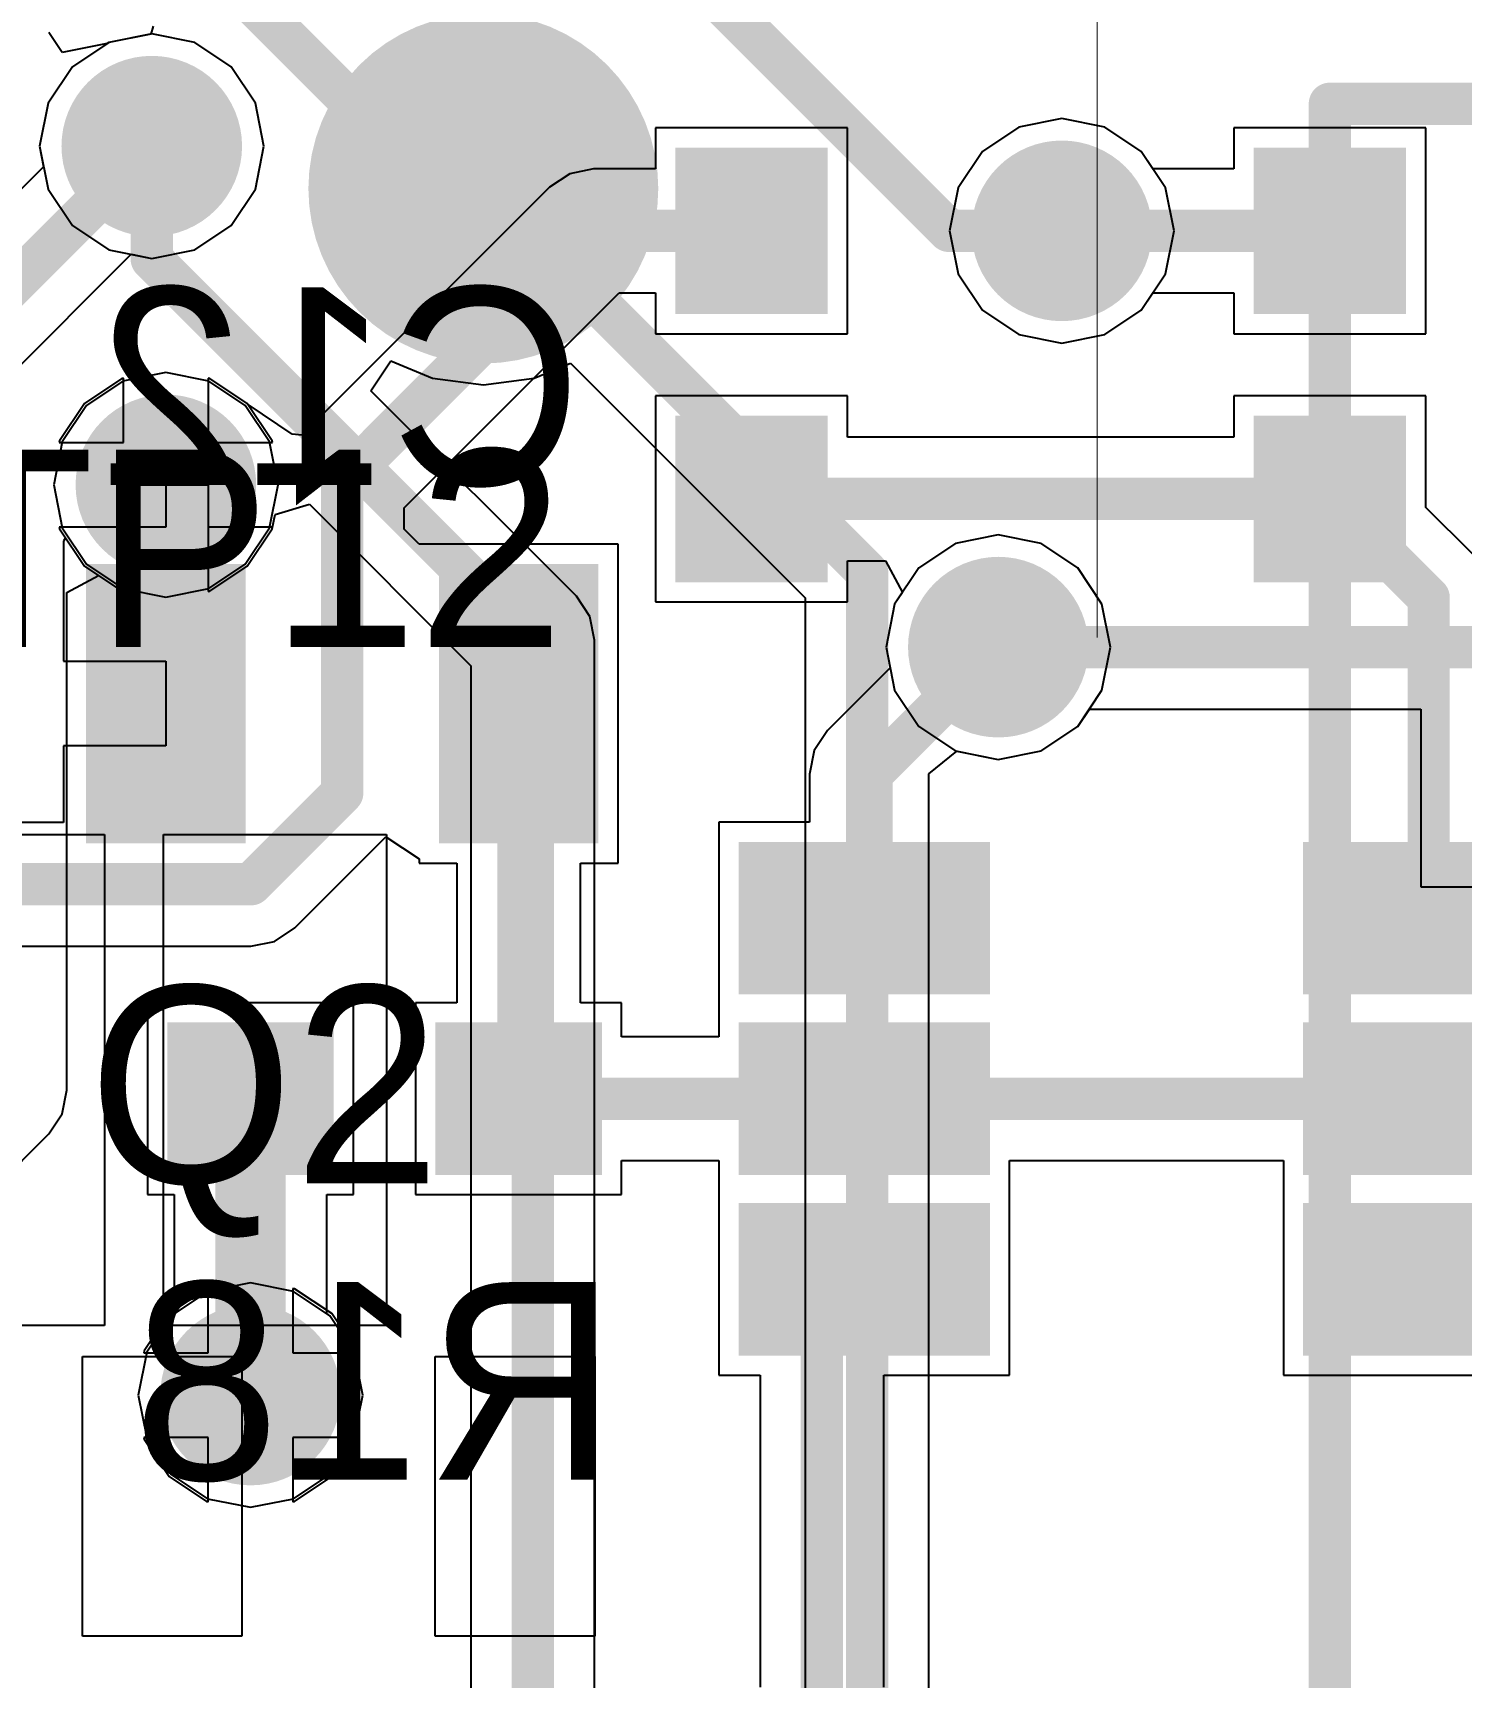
# Model space of a CAD drawing. Header units: millimetres. Extents: x 111 to 521, y 105 to 375.
# Drawn here: x 208.59 to 213.65, y 158.46 to 164.29 of the extents above; entities that cross this region are included whole.
import ezdxf

# ---------------------------------------------------------------- set-up
doc = ezdxf.new("R2010")
doc.units = ezdxf.units.MM
for name, color, linetype in [('BottomLayer', 5, 'Continuous'), ('BottomOverlay', 54, 'Continuous'), ('BottomPaste', 16, 'Continuous'), ('BottomSolder', 6, 'Continuous'), ('DrillDrawing', 1, 'Continuous'), ('Mechanical17', 56, 'Continuous'), ('MidLayer2', 76, 'Continuous'), ('MidLayer3', 90, 'Continuous'), ('MultiLayer', 9, 'Continuous'), ('TopLayer', 1, 'Continuous'), ('TopOverlay', 2, 'Continuous'), ('TopSolder', 216, 'Continuous'), ('ViaHoleLayer', 16, 'Continuous')]:
    doc.layers.add(name, color=color, linetype=linetype)

msp = doc.modelspace()

# ---------------------------------------------------------------- linework, layer by layer
at = {"layer": 'BottomLayer'}
for p, q in [((208.86071004, 164.2512844), (208.73170598, 164.16508696)), ((209.0128789, 164.28155358), (208.86071004, 164.2512844)), ((209.16504776, 164.2512844), (209.0128789, 164.28155358)), ((209.29405182, 164.16508696), (209.16504776, 164.2512844)), ((208.73170598, 164.16508696), (208.64550854, 164.0360829)), ((209.38024926, 164.0360829), (209.29405182, 164.16508696)), ((208.64550854, 164.0360829), (208.61523936, 163.88391404)), ((209.41051844, 163.88391404), (209.38024926, 164.0360829)), ((211.47787778, 163.94891264), (210.79787914, 163.94891264)), ((210.79787914, 163.94891264), (210.79787914, 163.80312426)), ((211.47787778, 163.21891664), (211.47787778, 163.94891264)), ((212.08570994, 163.951285), (211.95670588, 163.86508756)), ((212.2378788, 163.98155418), (212.08570994, 163.951285)), ((212.39004766, 163.951285), (212.2378788, 163.98155418)), ((212.51905172, 163.86508756), (212.39004766, 163.951285)), ((213.52787876, 163.94891264), (212.84788012, 163.94891264)), ((212.84788012, 163.94891264), (212.84788012, 163.80312426)), ((213.52787876, 163.21891664), (213.52787876, 163.94891264)), ((208.61523936, 163.88391404), (208.62977832, 163.810823)), ((209.38024926, 163.73174518), (209.41051844, 163.88391404)), ((211.95670588, 163.86508756), (211.87050844, 163.7360835)), ((212.56045372, 163.80312426), (212.51905172, 163.86508756)), ((208.62977832, 163.810823), (208.25094494, 163.43198708)), ((210.49398338, 163.786439), (210.42286846, 163.73892068)), ((210.57787196, 163.80312426), (210.49398338, 163.786439)), ((210.79787914, 163.80312426), (210.57787196, 163.80312426)), ((212.84788012, 163.80312426), (212.56045372, 163.80312426)), ((209.29405182, 163.60274112), (209.38024926, 163.73174518)), ((210.42286846, 163.73892068), (209.54420118, 162.86025086)), ((211.87050844, 163.7360835), (211.84023926, 163.58391464)), ((209.16504776, 163.51654368), (209.29405182, 163.60274112)), ((211.84023926, 163.58391464), (211.87050844, 163.43174578)), ((208.49287994, 163.05390808), (208.93978786, 163.50081346)), ((208.93978786, 163.50081346), (209.0128789, 163.4862745)), ((209.0128789, 163.4862745), (209.16504776, 163.51654368)), ((211.87050844, 163.43174578), (211.95670588, 163.30274172)), ((209.90698938, 162.60302506), (210.66867188, 163.36470502)), ((210.66867188, 163.36470502), (210.79787914, 163.36470502)), ((210.79787914, 163.36470502), (210.79787914, 163.21891664)), ((212.51905172, 163.30274172), (212.56045372, 163.36470502)), ((212.56045372, 163.36470502), (212.84788012, 163.36470502)), ((212.84788012, 163.36470502), (212.84788012, 163.21891664)), ((211.95670588, 163.30274172), (212.08570994, 163.21654428)), ((212.39004766, 163.21654428), (212.51905172, 163.30274172)), ((210.79787914, 163.21891664), (211.47787778, 163.21891664)), ((212.08570994, 163.21654428), (212.2378788, 163.1862751)), ((212.2378788, 163.1862751), (212.39004766, 163.21654428)), ((212.84788012, 163.21891664), (213.52787876, 163.21891664)), ((208.90680596, 163.06070512), (208.77449482, 162.97229788)), ((208.9128791, 163.06191416), (208.90680596, 163.06070512)), ((208.9128791, 162.8339136), (208.9128791, 163.06191416)), ((209.21895164, 163.06070512), (209.2128785, 163.06191416)), ((209.2128785, 163.06191416), (209.2128785, 162.6839139)), ((209.35126278, 162.97229788), (209.21895164, 163.06070512)), ((208.77449482, 162.97229788), (208.68608758, 162.83998674)), ((209.35389422, 162.96836088), (209.35126278, 162.97229788)), ((209.51074938, 162.86354524), (209.35389422, 162.96836088)), ((211.47787778, 162.998912), (210.79787914, 162.998912)), ((210.79787914, 162.998912), (210.79787914, 162.268916)), ((211.47787778, 162.85312362), (211.47787778, 162.998912)), ((213.52787876, 162.998912), (212.84788012, 162.998912)), ((212.84788012, 162.998912), (212.84788012, 162.85312362)), ((213.52787876, 162.60392422), (213.52787876, 162.998912)), ((208.68608758, 162.83998674), (208.68487854, 162.8339136)), ((208.68487854, 162.8339136), (208.9128791, 162.8339136)), ((209.54420118, 162.86025086), (209.51074938, 162.86354524)), ((212.84788012, 162.85312362), (211.47787778, 162.85312362)), ((209.2128785, 162.6839139), (209.0628788, 162.6839139)), ((209.0628788, 162.6839139), (209.0628788, 162.5339142)), ((209.90698938, 162.52730512), (209.90698938, 162.60302506)), ((213.69288478, 162.4389182), (213.52787876, 162.60392422)), ((209.0628788, 162.5339142), (208.68487854, 162.5339142)), ((208.68487854, 162.5339142), (208.68608758, 162.52784106)), ((208.68608758, 162.52784106), (208.70707052, 162.49643904)), ((208.70037508, 162.4839143), (208.70037254, 162.4839143)), ((208.70037254, 162.4839143), (208.70037762, 162.48390922)), ((208.70707052, 162.49643904), (208.70037508, 162.4839143)), ((208.70037762, 162.48390922), (208.70037762, 162.05891388)), ((209.96038018, 162.47391686), (209.90698938, 162.52730512)), ((209.99679362, 162.47391432), (209.96038018, 162.47391686)), ((209.99679616, 162.47391432), (209.99679362, 162.47391686)), ((209.99679362, 162.47391686), (209.99679362, 162.47391432)), ((210.66537496, 162.47391432), (209.99679616, 162.47391432)), ((210.66537496, 161.34391404), (210.66537496, 162.47391432)), ((211.47787778, 162.268916), (211.47787778, 162.41470438)), ((211.47787778, 162.41470438), (211.61344266, 162.41470438)), ((211.61344266, 162.41470438), (211.67331046, 162.302698)), ((210.79787914, 162.268916), (211.47787778, 162.268916)), ((211.64549492, 162.26106994), (211.61522574, 162.10890108)), ((211.67331046, 162.302698), (211.64549492, 162.26106994)), ((211.61522574, 162.10890108), (211.6297647, 162.0358075)), ((208.70037762, 162.05891388), (209.06287626, 162.05891388)), ((209.06287626, 162.05891388), (209.06287626, 161.75891448)), ((211.6297647, 162.0358075), (211.40787538, 161.81391818)), ((211.40787538, 161.81391818), (211.36035452, 161.74280326)), ((209.06287626, 161.75891448), (208.70037762, 161.75891448)), ((208.70037762, 161.75891448), (208.70037762, 161.48812254)), ((211.36035452, 161.74280326), (211.34366926, 161.65891468)), ((211.34366926, 161.65891468), (211.34366926, 161.48891248)), ((208.70037762, 161.48812254), (205.44584768, 161.48812254)), ((209.51943618, 161.11390942), (209.84278072, 161.43725142)), ((209.84278072, 161.43725142), (209.96037764, 161.35867652)), ((211.34366926, 161.48891248), (211.02287742, 161.48891248)), ((211.02287742, 161.48891248), (211.02287742, 160.80891384)), ((209.96037764, 161.35867652), (209.96037764, 161.34391404)), ((209.96037764, 161.34391404), (210.09366668, 161.34391404)), ((210.09366668, 161.34391404), (210.09366668, 160.84891122)), ((210.53208592, 160.84891122), (210.53208592, 161.34391404)), ((210.53208592, 161.34391404), (210.66537496, 161.34391404)), ((209.44832126, 161.06638856), (209.51943618, 161.11390942)), ((205.3550503, 161.0497033), (209.36443268, 161.0497033)), ((209.36443268, 161.0497033), (209.44832126, 161.06638856)), ((209.7278762, 160.84891122), (208.9978802, 160.84891122)), ((208.9978802, 160.84891122), (208.9978802, 160.16891258)), ((209.7278762, 160.16891258), (209.7278762, 160.84891122)), ((210.09366668, 160.84891122), (209.94788084, 160.84891122)), ((209.94788084, 160.84891122), (209.94788084, 160.16891258)), ((210.67787684, 160.84891122), (210.53208592, 160.84891122)), ((210.67787684, 160.72812152), (210.67787684, 160.84891122)), ((211.02287742, 160.80891384), (211.02287742, 160.72812152)), ((211.02287742, 160.72812152), (210.67787684, 160.72812152)), ((210.67787684, 160.16891258), (210.67787684, 160.28970228)), ((210.67787684, 160.28970228), (211.02287742, 160.28970228)), ((211.02287742, 160.28970228), (211.02287742, 160.16891258)), ((212.0528779, 160.16891258), (212.0528779, 160.28970228)), ((212.0528779, 160.28970228), (213.0228785, 160.28970228)), ((213.0228785, 160.28970228), (213.0228785, 160.16891258)), ((208.9978802, 160.16891258), (209.09268824, 160.16891258)), ((209.09268824, 160.16891258), (209.09268824, 159.74742244)), ((209.63306816, 159.74742244), (209.63306816, 160.16891258)), ((209.63306816, 160.16891258), (209.7278762, 160.16891258)), ((209.94788084, 160.16891258), (210.67787684, 160.16891258)), ((211.02287742, 160.16891258), (211.02287742, 159.52891132)), ((212.0528779, 159.52891132), (212.0528779, 160.16891258)), ((213.0228785, 160.16891258), (213.0228785, 159.52891132)), ((209.09268824, 159.74742244), (209.08170528, 159.74008438)), ((209.64405112, 159.74008438), (209.63306816, 159.74742244)), ((209.08170528, 159.74008438), (208.99550784, 159.61108032)), ((209.73024856, 159.61108032), (209.64405112, 159.74008438)), ((208.99550784, 159.61108032), (208.96523866, 159.45891146)), ((209.76051774, 159.45891146), (209.73024856, 159.61108032)), ((211.02287742, 159.52891132), (211.16866834, 159.52891132)), ((211.16866834, 159.52891132), (211.16866834, 158.42391226)), ((211.60708758, 158.42391226), (211.60708758, 159.52891132)), ((211.60708758, 159.52891132), (212.0528779, 159.52891132)), ((213.0228785, 159.52891132), (214.05287898, 159.52891132)), ((208.96523866, 159.45891146), (208.99550784, 159.3067426)), ((209.73024856, 159.3067426), (209.76051774, 159.45891146)), ((208.99550784, 159.3067426), (209.08170528, 159.17773854)), ((209.64405112, 159.17773854), (209.73024856, 159.3067426)), ((209.08170528, 159.17773854), (209.21070934, 159.0915411)), ((209.51504706, 159.0915411), (209.64405112, 159.17773854)), ((209.21070934, 159.0915411), (209.3628782, 159.06127192)), ((209.3628782, 159.06127192), (209.51504706, 159.0915411))]:
    msp.add_line(p, q, dxfattribs=at)
for points, const_width in [([(208.88788042, 163.88391404, 1), (209.13787738, 163.88391404, 1)], 0.2499995), ([(208.97537834, 163.88391404, 1), (209.05037946, 163.88391404, 1)], 0.07499858), ([(212.11288032, 163.58391464, 1), (212.36287728, 163.58391464, 1)], 0.2499995), ([(210.5403714, 163.58391464, 1), (210.61537252, 163.58391464, 1)], 0.07499858), ([(210.5403714, 163.58391464, 1), (210.61537252, 163.58391464, 1)], 0.07499858), ([(211.1003779, 163.58391464, 1), (211.17537902, 163.58391464, 1)], 0.07499858), ([(212.20037824, 163.58391464, 1), (212.27537936, 163.58391464, 1)], 0.07499858), ([(213.15037888, 163.58391464, 1), (213.22538, 163.58391464, 1)], 0.07499858), ([(208.93788032, 162.6839139, 1), (209.18787728, 162.6839139, 1)], 0.2499995), ([(209.00037702, 162.68391136, 1), (209.1253755, 162.68391136, 1)], 0.12499848), ([(209.00037702, 162.68391136, 1), (209.1253755, 162.68391136, 1)], 0.12499848), ([(209.00037956, 162.6839139, 1), (209.12537804, 162.6839139, 1)], 0.12499848), ([(209.6502792, 162.69382244, 1), (209.72528032, 162.69382244, 1)], 0.07499858), ([(209.6502792, 162.69382244, 1), (209.72528032, 162.69382244, 1)], 0.07499858), ([(211.1003779, 162.633914, 1), (211.17537902, 162.633914, 1)], 0.07499858), ([(213.15037888, 162.633914, 1), (213.22538, 162.633914, 1)], 0.07499858), ([(213.15037888, 162.633914, 1), (213.22538, 162.633914, 1)], 0.07499858), ([(211.8878668, 162.10890108, 1), (212.13786376, 162.10890108, 1)], 0.2499995), ([(213.50037818, 162.2839147, 1), (213.5753793, 162.2839147, 1)], 0.07499858), ([(213.50037818, 162.2839147, 1), (213.5753793, 162.2839147, 1)], 0.07499858), ([(211.97536472, 162.10890108, 1), (212.05036584, 162.10890108, 1)], 0.07499858), ([(209.00037702, 161.90891418, 1), (209.1253755, 161.90891418, 1)], 0.12499848), ([(210.27537574, 161.90891418, 1), (210.35037686, 161.90891418, 1)], 0.07499858), ([(211.52537832, 161.65891468, 1), (211.60037944, 161.65891468, 1)], 0.07499858), ([(211.52537832, 161.65891468, 1), (211.60037944, 161.65891468, 1)], 0.07499858), ([(209.6502792, 161.59226, 1), (209.72528032, 161.59226, 1)], 0.07499858), ([(209.6502792, 161.59226, 1), (209.72528032, 161.59226, 1)], 0.07499858), ([(209.32693212, 161.26891292, 1), (209.40193324, 161.26891292, 1)], 0.07499858), ([(209.32693212, 161.26891292, 1), (209.40193324, 161.26891292, 1)], 0.07499858), ([(211.52537832, 161.14891316, 1), (211.60037944, 161.14891316, 1)], 0.07499858), ([(213.50037818, 161.14891316, 1), (213.5753793, 161.14891316, 1)], 0.07499858), ([(209.30037896, 160.5089119, 1), (209.42537744, 160.5089119, 1)], 0.12499848), ([(210.27537574, 160.50891444, 1), (210.35037686, 160.50891444, 1)], 0.07499858), ([(210.27537574, 160.50891444, 1), (210.35037686, 160.50891444, 1)], 0.07499858), ([(210.27537828, 160.5089119, 1), (210.3503794, 160.5089119, 1)], 0.07499858), ([(210.27537828, 160.5089119, 1), (210.3503794, 160.5089119, 1)], 0.07499858), ([(211.52537832, 160.5089119, 1), (211.60037944, 160.5089119, 1)], 0.07499858), ([(211.52537832, 160.5089119, 1), (211.60037944, 160.5089119, 1)], 0.07499858), ([(213.50037818, 160.5089119, 1), (213.5753793, 160.5089119, 1)], 0.07499858), ([(211.5003771, 159.86891064, 1), (211.57537822, 159.86891064, 1)], 0.07499858), ([(213.50037818, 159.86891064, 1), (213.5753793, 159.86891064, 1)], 0.07499858), ([(211.3503774, 159.71891094, 1), (211.42537852, 159.71891094, 1)], 0.07499858), ([(211.3503774, 159.71891094, 1), (211.42537852, 159.71891094, 1)], 0.07499858), ([(209.23787972, 159.45891146, 1), (209.48787668, 159.45891146, 1)], 0.2499995), ([(209.30037896, 159.45891146, 1), (209.42537744, 159.45891146, 1)], 0.12499848)]:
    msp.add_lwpolyline(points, format="xyb", close=True, dxfattribs=dict(at, const_width=const_width))
for points, const_width in [([(208.33787644, 163.20891158), (209.0128789, 163.88391404)], 0.1499997), ([(209.68777976, 162.69382244), (210.57787196, 163.58391464)], 0.1499997), ([(210.57787196, 163.58391464), (211.13787846, 163.58391464)], 0.1499997), ([(212.2378788, 163.58391464), (213.18787944, 163.58391464)], 0.1499997), ([(209.06287626, 162.68391136), (209.0628788, 162.6839139)], 0.2499995), ([(209.06287626, 161.90891418), (209.06287626, 162.68391136)], 0.2499995), ([(209.68777976, 161.59226), (209.68777976, 162.69382244)], 0.1499997), ([(211.13787846, 162.633914), (213.18787944, 162.633914)], 0.1499997), ([(213.18787944, 162.633914), (213.53787874, 162.2839147)], 0.1499997), ([(213.53787874, 161.14891316), (213.53787874, 162.2839147)], 0.1499997), ([(211.56287888, 161.65891468), (212.01286528, 162.10890108)], 0.1499997), ([(210.3128763, 160.50891444), (210.3128763, 161.90891418)], 0.1499997), ([(211.56287888, 161.14891316), (211.56287888, 161.65891468)], 0.1499997), ([(209.36443268, 161.26891292), (209.68777976, 161.59226)], 0.1499997), ([(205.3550503, 161.26891292), (209.36443268, 161.26891292)], 0.1499997), ([(209.3628782, 159.45891146), (209.3628782, 160.5089119)], 0.2499995), ([(210.3128763, 160.50891444), (210.31287884, 160.5089119)], 0.1499997), ([(210.31287884, 160.5089119), (211.56287888, 160.5089119)], 0.1499997), ([(211.56287888, 160.5089119), (213.53787874, 160.5089119)], 0.1499997), ([(211.38787796, 159.71891094), (211.53787766, 159.86891064)], 0.1499997), ([(213.53787874, 159.86891064), (214.29787722, 159.86891064)], 0.1499997), ([(211.38787796, 158.05891426), (211.38787796, 159.71891094)], 0.1499997)]:
    msp.add_lwpolyline(points, dxfattribs=dict(at, const_width=const_width))
for points in [[(210.93787886, 163.80891292), (210.93787886, 163.35891636), (211.33787806, 163.80891292), (211.33787806, 163.35891636)], [(213.38787904, 163.35891636), (213.38787904, 163.80891292), (212.98787984, 163.35891636), (212.98787984, 163.80891292)], [(210.93787886, 162.85891228), (210.93787886, 162.40891572), (211.33787806, 162.85891228), (211.33787806, 162.40891572)], [(213.38787904, 162.40891572), (213.38787904, 162.85891228), (212.98787984, 162.40891572), (212.98787984, 162.85891228)], [(209.2753752, 162.3339146), (208.85037732, 162.3339146), (209.2753752, 161.48391376), (208.85037732, 161.48391376)], [(210.52537524, 162.3339146), (210.10037736, 162.3339146), (210.52537524, 161.48391376), (210.10037736, 161.48391376)], [(211.91287818, 160.94891356), (211.91287818, 161.34891276), (211.16287714, 160.94891356), (211.16287714, 161.34891276)], [(213.91287926, 160.94891356), (213.91287926, 161.34891276), (213.16287822, 160.94891356), (213.16287822, 161.34891276)], [(209.58787648, 160.7089115), (209.13787992, 160.7089115), (209.58787648, 160.3089123), (209.13787992, 160.3089123)], [(210.53787712, 160.7089115), (210.08788056, 160.7089115), (210.53787712, 160.3089123), (210.08788056, 160.3089123)], [(211.91287818, 160.3089123), (211.91287818, 160.7089115), (211.16287714, 160.3089123), (211.16287714, 160.7089115)], [(213.91287926, 160.3089123), (213.91287926, 160.7089115), (213.16287822, 160.3089123), (213.16287822, 160.7089115)], [(211.16287714, 160.06891024), (211.16287714, 159.66891104), (211.91287818, 160.06891024), (211.91287818, 159.66891104)], [(213.16287822, 160.06891024), (213.16287822, 159.66891104), (213.91287926, 160.06891024), (213.91287926, 159.66891104)]]:
    msp.add_solid(points, dxfattribs=at)
at = {"layer": 'BottomPaste'}
for points in [[(210.98787876, 163.75891302), (210.98787876, 163.40891626), (211.28787816, 163.75891302), (211.28787816, 163.40891626)], [(213.33787914, 163.40891626), (213.33787914, 163.75891302), (213.03787974, 163.40891626), (213.03787974, 163.75891302)], [(210.98787876, 162.80891238), (210.98787876, 162.45891562), (211.28787816, 162.80891238), (211.28787816, 162.45891562)], [(213.33787914, 162.45891562), (213.33787914, 162.80891238), (213.03787974, 162.45891562), (213.03787974, 162.80891238)], [(209.2253753, 162.2839147), (208.90037722, 162.2839147), (209.2253753, 161.53391366), (208.90037722, 161.53391366)], [(210.47537534, 162.2839147), (210.15037726, 162.2839147), (210.47537534, 161.53391366), (210.15037726, 161.53391366)], [(211.86287828, 160.99891346), (211.86287828, 161.29891286), (211.21287704, 160.99891346), (211.21287704, 161.29891286)], [(213.86287936, 160.99891346), (213.86287936, 161.29891286), (213.21287812, 160.99891346), (213.21287812, 161.29891286)], [(209.53787658, 160.6589116), (209.18787982, 160.6589116), (209.53787658, 160.3589122), (209.18787982, 160.3589122)], [(210.48787722, 160.6589116), (210.13788046, 160.6589116), (210.48787722, 160.3589122), (210.13788046, 160.3589122)], [(211.86287828, 160.3589122), (211.86287828, 160.6589116), (211.21287704, 160.3589122), (211.21287704, 160.6589116)], [(213.86287936, 160.3589122), (213.86287936, 160.6589116), (213.21287812, 160.3589122), (213.21287812, 160.6589116)], [(211.21287704, 160.01891034), (211.21287704, 159.71891094), (211.86287828, 160.01891034), (211.86287828, 159.71891094)], [(213.21287812, 160.01891034), (213.21287812, 159.71891094), (213.86287936, 160.01891034), (213.86287936, 159.71891094)]]:
    msp.add_solid(points, dxfattribs=at)
at = {"layer": 'BottomSolder', "const_width": 0.31999936}
for points in [[(208.85287922, 163.88391404, 1), (209.17287858, 163.88391404, 1)], [(212.07787912, 163.58391464, 1), (212.39787848, 163.58391464, 1)], [(208.90287912, 162.6839139, 1), (209.22287848, 162.6839139, 1)], [(211.8528656, 162.10890108, 1), (212.17286496, 162.10890108, 1)], [(209.20287852, 159.45891146, 1), (209.52287788, 159.45891146, 1)]]:
    msp.add_lwpolyline(points, format="xyb", close=True, dxfattribs=at)
at = {"layer": 'BottomSolder'}
for points in [[(210.867879, 163.87891278), (210.867879, 163.2889165), (211.40787792, 163.87891278), (211.40787792, 163.2889165)], [(213.4578789, 163.2889165), (213.4578789, 163.87891278), (212.91787998, 163.2889165), (212.91787998, 163.87891278)], [(210.867879, 162.92891214), (210.867879, 162.33891586), (211.40787792, 162.92891214), (211.40787792, 162.33891586)], [(213.4578789, 162.33891586), (213.4578789, 162.92891214), (212.91787998, 162.33891586), (212.91787998, 162.92891214)], [(209.34537506, 162.40391446), (208.78037746, 162.40391446), (209.34537506, 161.4139139), (208.78037746, 161.4139139)], [(210.5953751, 162.40391446), (210.0303775, 162.40391446), (210.5953751, 161.4139139), (210.0303775, 161.4139139)], [(211.98287804, 160.8789137), (211.98287804, 161.41891262), (211.09287728, 160.8789137), (211.09287728, 161.41891262)], [(213.98287912, 160.8789137), (213.98287912, 161.41891262), (213.09287836, 160.8789137), (213.09287836, 161.41891262)], [(209.65787634, 160.77891136), (209.06788006, 160.77891136), (209.65787634, 160.23891244), (209.06788006, 160.23891244)], [(210.60787698, 160.77891136), (210.0178807, 160.77891136), (210.60787698, 160.23891244), (210.0178807, 160.23891244)], [(211.98287804, 160.23891244), (211.98287804, 160.77891136), (211.09287728, 160.23891244), (211.09287728, 160.77891136)], [(213.98287912, 160.23891244), (213.98287912, 160.77891136), (213.09287836, 160.23891244), (213.09287836, 160.77891136)], [(211.09287728, 160.1389101), (211.09287728, 159.59891118), (211.98287804, 160.1389101), (211.98287804, 159.59891118)], [(213.09287836, 160.1389101), (213.09287836, 159.59891118), (213.98287912, 160.1389101), (213.98287912, 159.59891118)]]:
    msp.add_solid(points, dxfattribs=at)
at = {"layer": 'DrillDrawing', "const_width": 0.00379984}
for points in [[(212.36289252, 162.99391328), (212.36289252, 165.53391582)], [(212.36289252, 162.14391498), (212.36289252, 162.99391328)]]:
    msp.add_lwpolyline(points, dxfattribs=at)
at = {"layer": 'DrillDrawing'}
for points, const_width in [([(208.962879, 163.88391404, 1), (209.0628788, 163.88391404, 1)], 0.0999998), ([(212.1878789, 163.58391464, 1), (212.2878787, 163.58391464, 1)], 0.0999998), ([(212.36194256, 162.99391328, 1), (212.36384248, 162.99391328, 1)], 0.00189992), ([(212.36194256, 162.99391328, 1), (212.36384248, 162.99391328, 1)], 0.00189992), ([(209.0128789, 162.6839139, 1), (209.1128787, 162.6839139, 1)], 0.0999998), ([(211.96286538, 162.10890108, 1), (212.06286518, 162.10890108, 1)], 0.0999998), ([(212.36194256, 162.14391498, 1), (212.36384248, 162.14391498, 1)], 0.00189992), ([(209.3128783, 159.45891146, 1), (209.4128781, 159.45891146, 1)], 0.0999998)]:
    msp.add_lwpolyline(points, format="xyb", close=True, dxfattribs=dict(at, const_width=const_width))
at = {"layer": 'Mechanical17'}
for p, q in [((208.05502966, 161.44503144), (208.84503316, 161.44503144)), ((208.84503316, 161.44503144), (208.84503316, 159.70503492)), ((209.0550302, 159.70503492), (209.0550302, 161.44503144)), ((209.0550302, 161.44503144), (209.84503116, 161.44503144)), ((209.84503116, 161.44503144), (209.84503116, 159.70503492)), ((208.84503316, 159.70503492), (208.05502966, 159.70503492)), ((209.84503116, 159.70503492), (209.0550302, 159.70503492)), ((208.76753014, 158.60503204), (208.76753014, 159.59503514)), ((208.76753014, 159.59503514), (209.33253028, 159.59503514)), ((209.33253028, 159.59503514), (209.33253028, 158.60503204)), ((210.01753272, 158.60503204), (210.01753272, 159.59503514)), ((210.01753272, 159.59503514), (210.58253032, 159.59503514)), ((210.58253032, 159.59503514), (210.58253032, 158.60503204)), ((209.33253028, 158.60503204), (208.76753014, 158.60503204)), ((210.58253032, 158.60503204), (210.01753272, 158.60503204))]:
    msp.add_line(p, q, dxfattribs=at)
at = {"layer": 'MidLayer2'}
for p, q in [((208.86071004, 164.2512844), (208.73170598, 164.16508696)), ((209.0128789, 164.28155358), (208.86071004, 164.2512844)), ((209.16504776, 164.2512844), (209.0128789, 164.28155358)), ((209.29405182, 164.16508696), (209.16504776, 164.2512844)), ((208.73170598, 164.16508696), (208.64550854, 164.0360829)), ((209.38024926, 164.0360829), (209.29405182, 164.16508696)), ((208.64550854, 164.0360829), (208.61523936, 163.88391404)), ((209.41051844, 163.88391404), (209.38024926, 164.0360829)), ((212.08570994, 163.951285), (211.95670588, 163.86508756)), ((212.2378788, 163.98155418), (212.08570994, 163.951285)), ((212.39004766, 163.951285), (212.2378788, 163.98155418)), ((212.51905172, 163.86508756), (212.39004766, 163.951285)), ((208.61523936, 163.88391404), (208.64550854, 163.73174518)), ((209.38024926, 163.73174518), (209.41051844, 163.88391404)), ((211.95670588, 163.86508756), (211.87050844, 163.7360835)), ((212.60524916, 163.7360835), (212.51905172, 163.86508756)), ((208.64550854, 163.73174518), (208.73170598, 163.60274112)), ((209.29405182, 163.60274112), (209.38024926, 163.73174518)), ((211.87050844, 163.7360835), (211.84023926, 163.58391464)), ((212.63551834, 163.58391464), (212.60524916, 163.7360835)), ((208.73170598, 163.60274112), (208.86071004, 163.51654368)), ((209.16504776, 163.51654368), (209.29405182, 163.60274112)), ((211.84023926, 163.58391464), (211.87050844, 163.43174578)), ((212.60524916, 163.43174578), (212.63551834, 163.58391464)), ((208.86071004, 163.51654368), (209.0128789, 163.4862745)), ((209.0128789, 163.4862745), (209.16504776, 163.51654368)), ((211.87050844, 163.43174578), (211.95670588, 163.30274172)), ((212.51905172, 163.30274172), (212.60524916, 163.43174578)), ((211.95670588, 163.30274172), (212.08570994, 163.21654428)), ((212.39004766, 163.21654428), (212.51905172, 163.30274172)), ((212.08570994, 163.21654428), (212.2378788, 163.1862751)), ((212.2378788, 163.1862751), (212.39004766, 163.21654428)), ((208.90680596, 163.06070512), (208.77449482, 162.97229788)), ((208.9128791, 163.06191416), (208.90680596, 163.06070512)), ((208.9128791, 162.8339136), (208.9128791, 163.06191416)), ((209.21895164, 163.06070512), (209.2128785, 163.06191416)), ((209.2128785, 163.06191416), (209.2128785, 162.8339136)), ((209.35126278, 162.97229788), (209.21895164, 163.06070512)), ((208.77449482, 162.97229788), (208.68608758, 162.83998674)), ((209.43967002, 162.83998674), (209.35126278, 162.97229788)), ((208.68608758, 162.83998674), (208.68487854, 162.8339136)), ((208.68487854, 162.8339136), (208.9128791, 162.8339136)), ((209.2128785, 162.8339136), (209.44087906, 162.8339136)), ((209.44087906, 162.8339136), (209.43967002, 162.83998674)), ((208.9128791, 162.5339142), (208.68487854, 162.5339142)), ((208.68487854, 162.5339142), (208.68608758, 162.52784106)), ((208.68608758, 162.52784106), (208.77449482, 162.39552992)), ((208.9128791, 162.30591364), (208.9128791, 162.5339142)), ((209.44087906, 162.5339142), (209.2128785, 162.5339142)), ((209.2128785, 162.5339142), (209.2128785, 162.30591364)), ((209.35126278, 162.39552992), (209.43967002, 162.52784106)), ((209.43967002, 162.52784106), (209.44087906, 162.5339142)), ((212.01286528, 162.50654062), (211.86069642, 162.47627144)), ((212.16503414, 162.47627144), (212.01286528, 162.50654062)), ((211.86069642, 162.47627144), (211.73169236, 162.390074)), ((212.2940382, 162.390074), (212.16503414, 162.47627144)), ((208.77449482, 162.39552992), (208.90680596, 162.30712268)), ((209.21895164, 162.30712268), (209.35126278, 162.39552992)), ((211.73169236, 162.390074), (211.64549492, 162.26106994)), ((212.38023564, 162.26106994), (212.2940382, 162.390074)), ((208.90680596, 162.30712268), (208.9128791, 162.30591364)), ((209.2128785, 162.30591364), (209.21895164, 162.30712268)), ((211.64549492, 162.26106994), (211.61522574, 162.10890108)), ((212.41050482, 162.10890108), (212.38023564, 162.26106994)), ((211.61522574, 162.10890108), (211.64549492, 161.95673222)), ((212.38023564, 161.95673222), (212.41050482, 162.10890108)), ((211.64549492, 161.95673222), (211.73169236, 161.82772816)), ((212.2940382, 161.82772816), (212.38023564, 161.95673222)), ((211.73169236, 161.82772816), (211.86069642, 161.74153072)), ((212.16503414, 161.74153072), (212.2940382, 161.82772816)), ((211.86069642, 161.74153072), (212.01286528, 161.71126154)), ((212.01286528, 161.71126154), (212.16503414, 161.74153072)), ((209.21070934, 159.82628182), (209.08170528, 159.74008438)), ((209.3628782, 159.856551), (209.21070934, 159.82628182)), ((209.51504706, 159.82628182), (209.3628782, 159.856551)), ((209.64405112, 159.74008438), (209.51504706, 159.82628182)), ((209.08170528, 159.74008438), (208.99550784, 159.61108032)), ((209.73024856, 159.61108032), (209.64405112, 159.74008438)), ((208.99550784, 159.61108032), (208.96523866, 159.45891146)), ((209.76051774, 159.45891146), (209.73024856, 159.61108032)), ((208.96523866, 159.45891146), (208.99550784, 159.3067426)), ((209.73024856, 159.3067426), (209.76051774, 159.45891146)), ((208.99550784, 159.3067426), (209.08170528, 159.17773854)), ((209.64405112, 159.17773854), (209.73024856, 159.3067426)), ((209.08170528, 159.17773854), (209.21070934, 159.0915411)), ((209.51504706, 159.0915411), (209.64405112, 159.17773854)), ((209.21070934, 159.0915411), (209.3628782, 159.06127192)), ((209.3628782, 159.06127192), (209.51504706, 159.0915411))]:
    msp.add_line(p, q, dxfattribs=at)
at = {"layer": 'MidLayer2', "const_width": 0.2499995}
for points in [[(208.88788042, 163.88391404, 1), (209.13787738, 163.88391404, 1)], [(212.11288032, 163.58391464, 1), (212.36287728, 163.58391464, 1)], [(208.93788032, 162.6839139, 1), (209.18787728, 162.6839139, 1)], [(211.8878668, 162.10890108, 1), (212.13786376, 162.10890108, 1)], [(209.23787972, 159.45891146, 1), (209.48787668, 159.45891146, 1)]]:
    msp.add_lwpolyline(points, format="xyb", close=True, dxfattribs=at)
at = {"layer": 'MidLayer3'}
for p, q in [((208.86071004, 164.2512844), (208.73170598, 164.16508696)), ((209.0128789, 164.28155358), (208.86071004, 164.2512844)), ((209.16504776, 164.2512844), (209.0128789, 164.28155358)), ((209.29405182, 164.16508696), (209.16504776, 164.2512844)), ((208.73170598, 164.16508696), (208.64550854, 164.0360829)), ((209.38024926, 164.0360829), (209.29405182, 164.16508696)), ((208.64550854, 164.0360829), (208.61523936, 163.88391404)), ((209.41051844, 163.88391404), (209.38024926, 164.0360829)), ((212.08570994, 163.951285), (211.95670588, 163.86508756)), ((212.2378788, 163.98155418), (212.08570994, 163.951285)), ((212.39004766, 163.951285), (212.2378788, 163.98155418)), ((212.51905172, 163.86508756), (212.39004766, 163.951285)), ((208.61523936, 163.88391404), (208.64550854, 163.73174518)), ((209.38024926, 163.73174518), (209.41051844, 163.88391404)), ((211.95670588, 163.86508756), (211.87050844, 163.7360835)), ((212.60524916, 163.7360835), (212.51905172, 163.86508756)), ((208.64550854, 163.73174518), (208.73170598, 163.60274112)), ((209.29405182, 163.60274112), (209.38024926, 163.73174518)), ((211.87050844, 163.7360835), (211.84023926, 163.58391464)), ((212.63551834, 163.58391464), (212.60524916, 163.7360835)), ((208.73170598, 163.60274112), (208.86071004, 163.51654368)), ((209.16504776, 163.51654368), (209.29405182, 163.60274112)), ((211.84023926, 163.58391464), (211.87050844, 163.43174578)), ((212.60524916, 163.43174578), (212.63551834, 163.58391464)), ((208.86071004, 163.51654368), (209.0128789, 163.4862745)), ((209.0128789, 163.4862745), (209.16504776, 163.51654368)), ((211.87050844, 163.43174578), (211.95670588, 163.30274172)), ((212.51905172, 163.30274172), (212.60524916, 163.43174578)), ((211.95670588, 163.30274172), (212.08570994, 163.21654428)), ((212.39004766, 163.21654428), (212.51905172, 163.30274172)), ((212.08570994, 163.21654428), (212.2378788, 163.1862751)), ((212.2378788, 163.1862751), (212.39004766, 163.21654428)), ((209.0628788, 163.08155344), (208.91070994, 163.05128426)), ((209.21504766, 163.05128426), (209.0628788, 163.08155344)), ((208.91070994, 163.05128426), (208.78170588, 162.96508682)), ((209.34405172, 162.96508682), (209.21504766, 163.05128426)), ((208.78170588, 162.96508682), (208.69550844, 162.83608276)), ((209.43024916, 162.83608276), (209.34405172, 162.96508682)), ((208.69550844, 162.83608276), (208.66523926, 162.6839139)), ((209.46051834, 162.6839139), (209.43024916, 162.83608276)), ((208.66523926, 162.6839139), (208.69550844, 162.53174504)), ((209.43024916, 162.53174504), (209.46051834, 162.6839139)), ((208.69550844, 162.53174504), (208.78170588, 162.40274098)), ((209.34405172, 162.40274098), (209.43024916, 162.53174504)), ((212.01286528, 162.50654062), (211.86069642, 162.47627144)), ((212.16503414, 162.47627144), (212.01286528, 162.50654062)), ((211.86069642, 162.47627144), (211.73169236, 162.390074)), ((212.2940382, 162.390074), (212.16503414, 162.47627144)), ((208.78170588, 162.40274098), (208.91070994, 162.31654354)), ((209.21504766, 162.31654354), (209.34405172, 162.40274098)), ((211.73169236, 162.390074), (211.64549492, 162.26106994)), ((212.38023564, 162.26106994), (212.2940382, 162.390074)), ((208.91070994, 162.31654354), (209.0628788, 162.28627436)), ((209.0628788, 162.28627436), (209.21504766, 162.31654354)), ((211.64549492, 162.26106994), (211.61522574, 162.10890108)), ((212.41050482, 162.10890108), (212.38023564, 162.26106994)), ((211.61522574, 162.10890108), (211.64549492, 161.95673222)), ((212.38023564, 161.95673222), (212.41050482, 162.10890108)), ((211.64549492, 161.95673222), (211.73169236, 161.82772816)), ((212.2940382, 161.82772816), (212.38023564, 161.95673222)), ((211.73169236, 161.82772816), (211.86069642, 161.74153072)), ((212.16503414, 161.74153072), (212.2940382, 161.82772816)), ((211.86069642, 161.74153072), (212.01286528, 161.71126154)), ((212.01286528, 161.71126154), (212.16503414, 161.74153072)), ((209.20680536, 159.83570268), (209.07449422, 159.74729544)), ((209.2128785, 159.83691172), (209.20680536, 159.83570268)), ((209.2128785, 159.60891116), (209.2128785, 159.83691172)), ((209.51895104, 159.83570268), (209.5128779, 159.83691172)), ((209.5128779, 159.83691172), (209.5128779, 159.60891116)), ((209.65126218, 159.74729544), (209.51895104, 159.83570268)), ((209.07449422, 159.74729544), (208.98608698, 159.6149843)), ((209.73966942, 159.6149843), (209.65126218, 159.74729544)), ((208.98608698, 159.6149843), (208.98487794, 159.60891116)), ((208.98487794, 159.60891116), (209.2128785, 159.60891116)), ((209.5128779, 159.60891116), (209.74087846, 159.60891116)), ((209.74087846, 159.60891116), (209.73966942, 159.6149843)), ((209.2128785, 159.30891176), (208.98487794, 159.30891176)), ((208.98487794, 159.30891176), (208.98608698, 159.30283862)), ((208.98608698, 159.30283862), (209.07449422, 159.17052748)), ((209.2128785, 159.0809112), (209.2128785, 159.30891176)), ((209.74087846, 159.30891176), (209.5128779, 159.30891176)), ((209.5128779, 159.30891176), (209.5128779, 159.0809112)), ((209.65126218, 159.17052748), (209.73966942, 159.30283862)), ((209.73966942, 159.30283862), (209.74087846, 159.30891176)), ((209.07449422, 159.17052748), (209.20680536, 159.08212024)), ((209.51895104, 159.08212024), (209.65126218, 159.17052748)), ((209.20680536, 159.08212024), (209.2128785, 159.0809112)), ((209.5128779, 159.0809112), (209.51895104, 159.08212024))]:
    msp.add_line(p, q, dxfattribs=at)
at = {"layer": 'MidLayer3', "const_width": 0.2499995}
for points in [[(208.88788042, 163.88391404, 1), (209.13787738, 163.88391404, 1)], [(212.11288032, 163.58391464, 1), (212.36287728, 163.58391464, 1)], [(208.93788032, 162.6839139, 1), (209.18787728, 162.6839139, 1)], [(211.8878668, 162.10890108, 1), (212.13786376, 162.10890108, 1)], [(209.23787972, 159.45891146, 1), (209.48787668, 159.45891146, 1)]]:
    msp.add_lwpolyline(points, format="xyb", close=True, dxfattribs=at)
at = {"layer": 'MultiLayer', "const_width": 0.2499995}
for points in [[(208.88788042, 163.88391404, 1), (209.13787738, 163.88391404, 1)], [(212.11288032, 163.58391464, 1), (212.36287728, 163.58391464, 1)], [(208.93788032, 162.6839139, 1), (209.18787728, 162.6839139, 1)], [(211.8878668, 162.10890108, 1), (212.13786376, 162.10890108, 1)], [(209.23787972, 159.45891146, 1), (209.48787668, 159.45891146, 1)]]:
    msp.add_lwpolyline(points, format="xyb", close=True, dxfattribs=at)
at = {"layer": 'TopLayer'}
for p, q in [((209.01839324, 164.30928784), (209.00979534, 164.2809389)), ((208.6954043, 164.21560502), (208.64788598, 164.2867174)), ((208.8547385, 164.24729406), (208.6954043, 164.21560502)), ((208.86071004, 164.2512844), (208.8547385, 164.24729406)), ((209.00979534, 164.2809389), (208.86071004, 164.2512844)), ((209.78957534, 163.01722286), (209.860134, 163.12282082)), ((209.860134, 163.12282082), (210.00775118, 163.06167286)), ((210.36800446, 163.06167286), (210.49676976, 163.11501032)), ((210.49676976, 163.11501032), (211.32865532, 162.28312476)), ((210.51788478, 162.28891596), (209.78957534, 163.01722286)), ((210.00775118, 163.06167286), (210.18787782, 163.03795942)), ((210.18787782, 163.03795942), (210.36800446, 163.06167286)), ((208.9128791, 162.30591364), (208.9128791, 162.6839139)), ((208.9128791, 162.6839139), (209.2128785, 162.6839139)), ((209.2128785, 162.6839139), (209.2128785, 162.30591364)), ((209.44976906, 162.57861312), (209.57130298, 162.61548122)), ((209.57130298, 162.61548122), (210.14366912, 162.04311254)), ((209.43967002, 162.52784106), (209.44976906, 162.57861312)), ((209.35126278, 162.39552992), (209.43967002, 162.52784106)), ((209.21895164, 162.30712268), (209.35126278, 162.39552992)), ((208.71208956, 162.3025202), (208.82409594, 162.362388)), ((208.82409594, 162.362388), (208.90680596, 162.30712268)), ((208.71208956, 160.5389093), (208.71208956, 162.3025202)), ((208.90680596, 162.30712268), (208.9128791, 162.30591364)), ((209.2128785, 162.30591364), (209.21895164, 162.30712268)), ((210.5654031, 162.21780104), (210.51788478, 162.28891596)), ((211.32865532, 162.28312476), (211.32865532, 157.79892748)), ((210.58208836, 162.13391246), (210.5654031, 162.21780104)), ((210.58208836, 158.02391052), (210.58208836, 162.13391246)), ((210.14366912, 162.04311254), (210.14366912, 158.02391052)), ((212.2940382, 161.82772816), (212.3354402, 161.88969146)), ((212.3354402, 161.88969146), (213.5099997, 161.88969146)), ((213.5099997, 161.88969146), (213.5099997, 161.2600026)), ((212.16503414, 161.74153072), (212.2940382, 161.82772816)), ((211.76707456, 161.66005768), (211.8652481, 161.74062648)), ((211.8652481, 161.74062648), (212.01286528, 161.71126154)), ((212.01286528, 161.71126154), (212.16503414, 161.74153072)), ((211.76707456, 157.88972486), (211.76707456, 161.66005768)), ((213.5099997, 161.2600026), (214.18999834, 161.2600026)), ((208.6954043, 160.45502072), (208.71208956, 160.5389093)), ((208.64788598, 160.3839058), (208.6954043, 160.45502072)), ((208.41787882, 160.15390118), (208.64788598, 160.3839058)), ((209.21070934, 159.82628182), (209.08170528, 159.74008438)), ((209.3628782, 159.856551), (209.21070934, 159.82628182)), ((209.51504706, 159.82628182), (209.3628782, 159.856551)), ((209.64405112, 159.74008438), (209.51504706, 159.82628182)), ((209.08170528, 159.74008438), (208.99550784, 159.61108032)), ((209.73024856, 159.61108032), (209.64405112, 159.74008438)), ((208.99550784, 159.61108032), (208.96523866, 159.45891146)), ((209.76051774, 159.45891146), (209.73024856, 159.61108032)), ((208.96523866, 159.45891146), (208.99550784, 159.3067426)), ((209.73024856, 159.3067426), (209.76051774, 159.45891146)), ((208.99550784, 159.3067426), (209.08170528, 159.17773854)), ((209.64405112, 159.17773854), (209.73024856, 159.3067426)), ((209.08170528, 159.17773854), (209.21070934, 159.0915411)), ((209.51504706, 159.0915411), (209.64405112, 159.17773854)), ((209.21070934, 159.0915411), (209.3628782, 159.06127192)), ((209.3628782, 159.06127192), (209.51504706, 159.0915411))]:
    msp.add_line(p, q, dxfattribs=at)
at = {"layer": 'TopLayer', "const_width": 0.1499997}
for points in [[(205.61288062, 168.14626264), (210.02523146, 163.7339118)], [(210.18787782, 165.23391388), (211.83787706, 163.58391464)], [(209.0128789, 163.4839123), (209.0128789, 163.88391404)], [(210.02523146, 163.7339118), (210.18787782, 163.7339118)], [(210.18787782, 163.7339118), (211.54786494, 162.37392468)], [(211.83787706, 163.58391464), (212.2378788, 163.58391464)], [(209.0128789, 163.4839123), (210.36287874, 162.13391246)], [(211.54786494, 157.79892748), (211.54786494, 162.37392468)], [(210.36287874, 157.65891252), (210.36287874, 162.13391246)], [(212.01286528, 162.10890108), (214.53786658, 162.10890108)]]:
    msp.add_lwpolyline(points, dxfattribs=at)
at = {"layer": 'TopLayer'}
for points, const_width in [([(209.9128771, 163.7339118, 1), (210.46287854, 163.7339118, 1)], 0.5499989), ([(208.88788042, 163.88391404, 1), (209.13787738, 163.88391404, 1)], 0.2499995), ([(208.97537834, 163.88391404, 1), (209.05037946, 163.88391404, 1)], 0.07499858), ([(212.11288032, 163.58391464, 1), (212.36287728, 163.58391464, 1)], 0.2499995), ([(209.9877309, 163.7339118, 1), (210.06273202, 163.7339118, 1)], 0.07499858), ([(209.9877309, 163.7339118, 1), (210.06273202, 163.7339118, 1)], 0.07499858), ([(210.15037726, 163.7339118, 1), (210.22537838, 163.7339118, 1)], 0.07499858), ([(210.15037726, 163.7339118, 1), (210.22537838, 163.7339118, 1)], 0.07499858), ([(211.8003765, 163.58391464, 1), (211.87537762, 163.58391464, 1)], 0.07499858), ([(211.8003765, 163.58391464, 1), (211.87537762, 163.58391464, 1)], 0.07499858), ([(212.20037824, 163.58391464, 1), (212.27537936, 163.58391464, 1)], 0.07499858), ([(208.97537834, 163.4839123, 1), (209.05037946, 163.4839123, 1)], 0.07499858), ([(208.97537834, 163.4839123, 1), (209.05037946, 163.4839123, 1)], 0.07499858), ([(208.93788032, 162.6839139, 1), (209.18787728, 162.6839139, 1)], 0.2499995), ([(211.51036438, 162.37392468, 1), (211.5853655, 162.37392468, 1)], 0.07499858), ([(211.51036438, 162.37392468, 1), (211.5853655, 162.37392468, 1)], 0.07499858), ([(211.8878668, 162.10890108, 1), (212.13786376, 162.10890108, 1)], 0.2499995), ([(210.32537818, 162.13391246, 1), (210.4003793, 162.13391246, 1)], 0.07499858), ([(210.32537818, 162.13391246, 1), (210.4003793, 162.13391246, 1)], 0.07499858), ([(211.97536472, 162.10890108, 1), (212.05036584, 162.10890108, 1)], 0.07499858), ([(209.23787972, 159.45891146, 1), (209.48787668, 159.45891146, 1)], 0.2499995)]:
    msp.add_lwpolyline(points, format="xyb", close=True, dxfattribs=dict(at, const_width=const_width))
at = {"layer": 'TopOverlay', "const_width": 0.1499997}
for points in [[(213.18787944, 156.03391196), (213.18787944, 164.03391374)], [(213.18787944, 164.03391374), (218.66287992, 164.03391374)]]:
    msp.add_lwpolyline(points, dxfattribs=at)
at = {"layer": 'TopOverlay', "const_width": 0.07499858}
msp.add_lwpolyline([(213.15037888, 164.03391374, 1), (213.22538, 164.03391374, 1)], format="xyb", close=True, dxfattribs=at)
msp.add_lwpolyline([(213.15037888, 164.03391374, 1), (213.22538, 164.03391374, 1)], format="xyb", close=True, dxfattribs=at)
at = {"layer": 'TopSolder'}
for points, const_width in [([(209.87787844, 163.7339118, 1), (210.4978772, 163.7339118, 1)], 0.61999876), ([(208.85287922, 163.88391404, 1), (209.17287858, 163.88391404, 1)], 0.31999936), ([(212.07787912, 163.58391464, 1), (212.39787848, 163.58391464, 1)], 0.31999936), ([(208.90287912, 162.6839139, 1), (209.22287848, 162.6839139, 1)], 0.31999936), ([(211.8528656, 162.10890108, 1), (212.17286496, 162.10890108, 1)], 0.31999936), ([(209.20287852, 159.45891146, 1), (209.52287788, 159.45891146, 1)], 0.31999936)]:
    msp.add_lwpolyline(points, format="xyb", close=True, dxfattribs=dict(at, const_width=const_width))
at = {"layer": 'ViaHoleLayer', "const_width": 0.0999998}
for points in [[(208.962879, 163.88391404, 1), (209.0628788, 163.88391404, 1)], [(212.1878789, 163.58391464, 1), (212.2878787, 163.58391464, 1)], [(209.0128789, 162.6839139, 1), (209.1128787, 162.6839139, 1)], [(211.96286538, 162.10890108, 1), (212.06286518, 162.10890108, 1)], [(209.3128783, 159.45891146, 1), (209.4128781, 159.45891146, 1)]]:
    msp.add_lwpolyline(points, format="xyb", close=True, dxfattribs=at)

# ---------------------------------------------------------------- texts
at = {"layer": 'BottomOverlay', "text_generation_flag": 2}
for s, p in [('C12', (210.53787966, 162.6839139)), ('R18', (210.66287814, 159.15891206))]:
    msp.add_text(s, height=0.7000011399999999, rotation=360, dxfattribs=at).set_placement(p)
at = {"layer": 'TopOverlay'}
msp.add_text('TP12', height=0.7000011399999999, dxfattribs=at).set_placement((208.23787918, 162.10891378))
msp.add_text('Q2', height=0.7000011399999999, rotation=360, dxfattribs=at).set_placement((208.78787808, 160.2089125))

doc.saveas('drawing.dxf')
